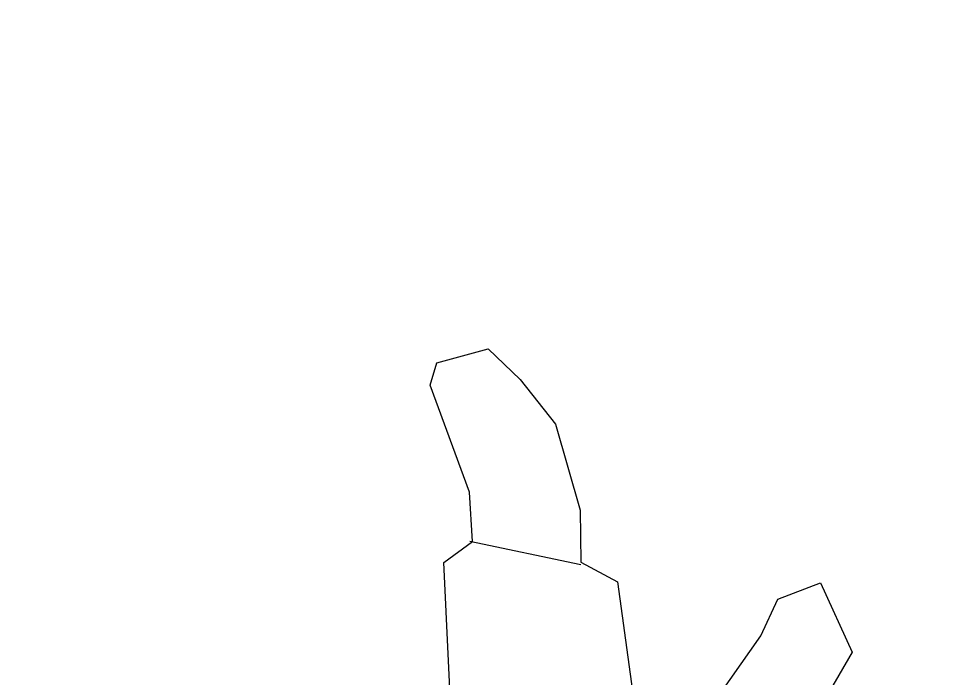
# Model space of a CAD drawing. Extents: x 500 to 638, y 181 to 267.
# Drawn here: x 536.966 to 537.668, y 228.948 to 229.442 of the extents above; entities that cross this region are included whole.
import ezdxf

# ---------------------------------------------------------------- set-up
doc = ezdxf.new("R2010")
doc.units = 0
doc.header["$LTSCALE"] = 7
doc.linetypes.add('HIDDEN2', pattern=[0.1875, 0.125, -0.0625])
doc.layers.get('0').update_dxf_attribs({"linetype": 'CONTINUOUS'})
doc.layers.add('ACESSÓRIO', color=2, linetype='CONTINUOUS')
doc.layers.add('COBERTURA', color=6, linetype='CONTINUOUS')

# ---------------------------------------------------------------- blocks, each defined once
blk = doc.blocks.new('Bipman03')
for points in [[(0.28045, 0.03024), (0.42787, 0.03229), (0.4422, 0.05483), (0.47906, 0.05483), (0.56096, 0.03024), (0.57734, 0.03639), (0.58553, 0.07532), (0.56096, 0.09786), (0.52598, 0.1221), (0.46063, 0.13679), (0.42173, 0.13474), (0.40535, 0.16138), (0.26611, 0.17163)], [(0.30706, 0.2249), (0.35825, 0.26588), (0.38487, 0.28023), (0.39511, 0.31301), (0.34187, 0.3335), (0.26816, 0.28432)], [(0.41968, 0.13474), (0.4422, 0.05278)]]:
    blk.add_lwpolyline(points)
blk = doc.blocks.new('A$C7B130806')
at = {"layer": 'ACESSÓRIO', "rotation": 86.47595088633102}
blk.add_blockref('Bipman03', (0.9319, 0.57774), dxfattribs=at)

msp = doc.modelspace()

# ---------------------------------------------------------------- linework, layer by layer
at = {"layer": 'COBERTURA', "linetype": 'HIDDEN2', "ltscale": 0.5}
msp.add_line((534.77597, 227.22123), (539.70135, 232.14661), dxfattribs=at)

# ---------------------------------------------------------------- block references
at = {"layer": 'ACESSÓRIO', "xscale": -1}
msp.add_blockref('A$C7B130806', (538.21033, 228.02764), dxfattribs=at)

doc.saveas('drawing.dxf')
